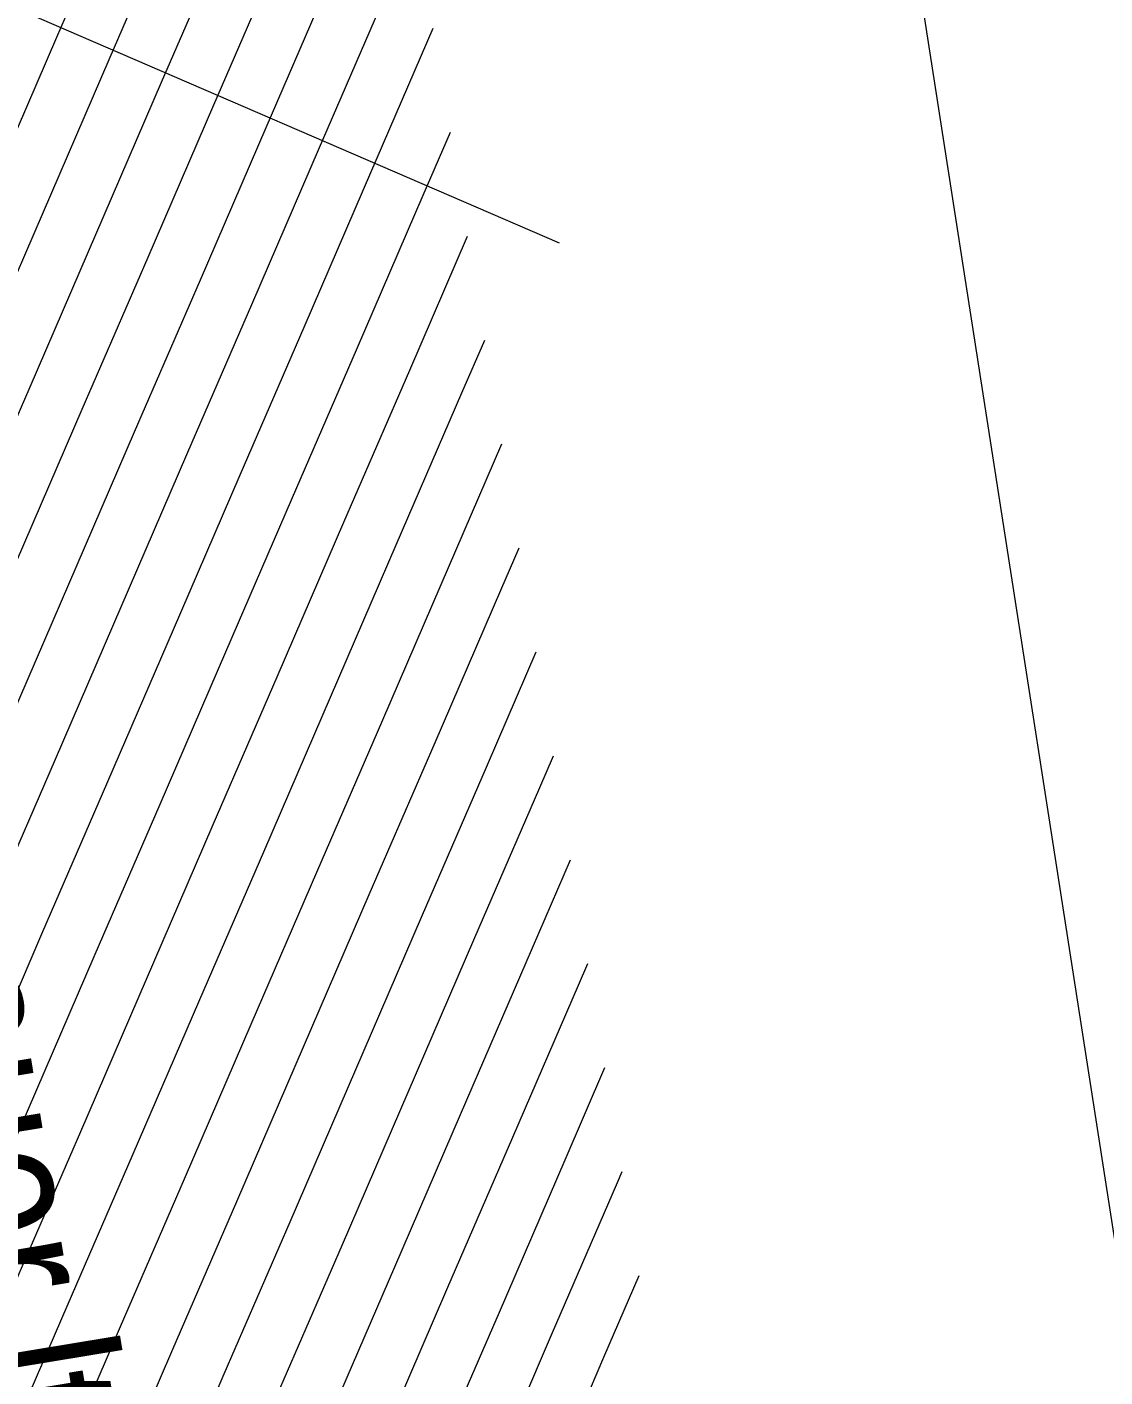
# Model space of a CAD drawing. Header units: millimetres. Extents: x 12535370 to 12566104, y 356204400 to 356234587.
# Drawn here: x 12557259 to 12558703, y 356216427 to 356218235 of the extents above; entities that cross this region are included whole.
import ezdxf
from ezdxf.enums import TextEntityAlignment as Align

# ---------------------------------------------------------------- set-up
doc = ezdxf.new("R2010")
doc.units = ezdxf.units.MM
doc.header["$MEASUREMENT"] = 0
doc.linetypes.add('Dot & Dashed', pattern=[6702.78, 3527.78, -1763.89, 0, -1411.11])
doc.layers.add('New_110 Bemassungen Ausführung', color=7, linetype='Continuous')
doc.layers.add('New_290 Raster _ Achsen', color=7, linetype='Continuous')
for name, color, linetype, lineweight in [('New_110 Bemassungen Ausführung_Pen_No__1', 7, 'Continuous', 13), ('New_255 Plangrafiken_Pen_No__1', 7, 'Continuous', 13), ('New_255 Plangrafiken_Pen_No__39', 8, 'Continuous', 13), ('New_290 Raster _ Achsen_Pen_No__108', 7, 'Continuous', 13)]:
    doc.layers.add(name, color=color, linetype=linetype, lineweight=lineweight)
doc.styles.add('GENERATED_STYLE_1', font='arial.ttf')
doc.styles.add('GENERATED_STYLE_2', font='arial.ttf', dxfattribs={"width": 0.8})
doc.dimstyles.new('GENERATED_STYLE__1', dxfattribs={"dimtxt": 125, "dimasz": 47.5, "dimexe": 0.18, "dimexo": 2, "dimgap": 0, "dimtad": 1, "dimlfac": 0.001, "dimzin": 0, "dimdsep": 46, "dimtxsty": 'GENERATED_STYLE_1', "dimblk": 'ARROWHEAD_2', "dimblk1": 'ARROWHEAD_2', "dimblk2": 'ARROWHEAD_2', "dimcen": 0.09, "dimclrd": 7, "dimclre": 7, "dimclrt": 7, "dimadec": 0, "dimazin": 0, "dimtfac": 1, "dimtdec": 4, "dimtmove": 0, "dimatfit": 3, "dimfxl": 1, "dimtolj": 1, "dimtzin": 0, "dimarcsym": 0})

# ---------------------------------------------------------------- blocks, each defined once
blk = doc.blocks.new('*X25', base_point=(12240439.2, 356160438.4))
at = {"layer": 'New_255 Plangrafiken_Pen_No__39', "color": 8, "linetype": 'Continuous', "lineweight": 13}
for p, q in [((12557387, 356218424.9), (12557298.9, 356218221)), ((12557387, 356218424.9), (12557298.9, 356218221)), ((12557457.1, 356218394.7), (12557369, 356218190.7)), ((12557457.1, 356218394.7), (12557369, 356218190.7)), ((12557527.1, 356218364.4), (12557439, 356218160.5)), ((12557527.1, 356218364.4), (12557439, 356218160.5)), ((12557597.2, 356218334.1), (12557509.1, 356218130.2)), ((12557597.2, 356218334.1), (12557509.1, 356218130.2)), ((12557667.2, 356218303.9), (12557579.1, 356218100)), ((12557667.2, 356218303.9), (12557579.1, 356218100)), ((12557737.3, 356218273.6), (12557649.2, 356218069.7)), ((12557737.3, 356218273.6), (12557649.2, 356218069.7)), ((12557298.9, 356218221), (12557210.8, 356218017.1)), ((12557298.9, 356218221), (12557210.8, 356218017.1)), ((12557802.8, 356218232.8), (12557719.3, 356218039.4)), ((12557802.8, 356218232.8), (12557719.3, 356218039.4)), ((12557369, 356218190.7), (12557280.9, 356217986.8)), ((12557369, 356218190.7), (12557280.9, 356217986.8)), ((12557439, 356218160.5), (12557351, 356217956.6)), ((12557439, 356218160.5), (12557351, 356217956.6)), ((12557509.1, 356218130.2), (12557421, 356217926.3)), ((12557509.1, 356218130.2), (12557421, 356217926.3)), ((12557579.1, 356218100), (12557491.1, 356217896)), ((12557579.1, 356218100), (12557491.1, 356217896)), ((12557825.8, 356218093.6), (12557789.3, 356218009.2)), ((12557825.8, 356218093.6), (12557789.3, 356218009.2)), ((12557649.2, 356218069.7), (12557561.1, 356217865.8)), ((12557649.2, 356218069.7), (12557561.1, 356217865.8)), ((12557719.3, 356218039.4), (12557631.2, 356217835.5)), ((12557719.3, 356218039.4), (12557631.2, 356217835.5)), ((12557789.3, 356218009.2), (12557701.2, 356217805.3)), ((12557789.3, 356218009.2), (12557701.2, 356217805.3)), ((12557280.9, 356217986.8), (12557192.8, 356217782.9)), ((12557280.9, 356217986.8), (12557192.8, 356217782.9)), ((12557351, 356217956.6), (12557262.9, 356217752.7)), ((12557351, 356217956.6), (12557262.9, 356217752.7)), ((12557848.8, 356217954.4), (12557771.3, 356217775)), ((12557848.8, 356217954.4), (12557771.3, 356217775)), ((12557421, 356217926.3), (12557332.9, 356217722.4)), ((12557421, 356217926.3), (12557332.9, 356217722.4)), ((12557491.1, 356217896), (12557403, 356217692.1)), ((12557491.1, 356217896), (12557403, 356217692.1)), ((12557561.1, 356217865.8), (12557473, 356217661.9)), ((12557561.1, 356217865.8), (12557473, 356217661.9)), ((12557631.2, 356217835.5), (12557543.1, 356217631.6)), ((12557631.2, 356217835.5), (12557543.1, 356217631.6)), ((12557701.2, 356217805.3), (12557613.1, 356217601.3)), ((12557701.2, 356217805.3), (12557613.1, 356217601.3)), ((12557871.8, 356217815.2), (12557841.3, 356217744.7)), ((12557871.8, 356217815.2), (12557841.3, 356217744.7)), ((12557771.3, 356217775), (12557683.2, 356217571.1)), ((12557771.3, 356217775), (12557683.2, 356217571.1)), ((12557262.9, 356217752.7), (12557174.8, 356217548.7)), ((12557262.9, 356217752.7), (12557174.8, 356217548.7)), ((12557841.3, 356217744.7), (12557753.2, 356217540.8)), ((12557841.3, 356217744.7), (12557753.2, 356217540.8)), ((12557332.9, 356217722.4), (12557244.8, 356217518.5)), ((12557332.9, 356217722.4), (12557244.8, 356217518.5)), ((12557403, 356217692.1), (12557314.9, 356217488.2)), ((12557403, 356217692.1), (12557314.9, 356217488.2)), ((12557894.8, 356217676), (12557823.3, 356217510.6)), ((12557894.8, 356217676), (12557823.3, 356217510.6)), ((12557473, 356217661.9), (12557384.9, 356217458)), ((12557473, 356217661.9), (12557384.9, 356217458)), ((12557543.1, 356217631.6), (12557455, 356217427.7)), ((12557543.1, 356217631.6), (12557455, 356217427.7)), ((12557613.1, 356217601.3), (12557525.1, 356217397.4)), ((12557613.1, 356217601.3), (12557525.1, 356217397.4)), ((12557683.2, 356217571.1), (12557595.1, 356217367.2)), ((12557683.2, 356217571.1), (12557595.1, 356217367.2)), ((12557753.2, 356217540.8), (12557665.2, 356217336.9)), ((12557753.2, 356217540.8), (12557665.2, 356217336.9)), ((12557917.8, 356217536.8), (12557893.4, 356217480.3)), ((12557917.8, 356217536.8), (12557893.4, 356217480.3)), ((12557823.3, 356217510.6), (12557735.2, 356217306.6)), ((12557823.3, 356217510.6), (12557735.2, 356217306.6)), ((12557314.9, 356217488.2), (12557226.8, 356217284.3)), ((12557314.9, 356217488.2), (12557226.8, 356217284.3)), ((12557893.4, 356217480.3), (12557805.3, 356217276.4)), ((12557893.4, 356217480.3), (12557805.3, 356217276.4)), ((12557384.9, 356217458), (12557296.9, 356217254)), ((12557384.9, 356217458), (12557296.9, 356217254)), ((12557455, 356217427.7), (12557366.9, 356217223.8)), ((12557455, 356217427.7), (12557366.9, 356217223.8)), ((12557525.1, 356217397.4), (12557437, 356217193.5)), ((12557525.1, 356217397.4), (12557437, 356217193.5)), ((12557940.8, 356217397.6), (12557875.3, 356217246.1)), ((12557940.8, 356217397.6), (12557875.3, 356217246.1)), ((12557595.1, 356217367.2), (12557507, 356217163.3)), ((12557595.1, 356217367.2), (12557507, 356217163.3)), ((12557665.2, 356217336.9), (12557577.1, 356217133)), ((12557665.2, 356217336.9), (12557577.1, 356217133)), ((12557735.2, 356217306.6), (12557647.1, 356217102.7)), ((12557735.2, 356217306.6), (12557647.1, 356217102.7)), ((12557805.3, 356217276.4), (12557717.2, 356217072.5)), ((12557805.3, 356217276.4), (12557717.2, 356217072.5)), ((12557296.9, 356217254), (12557208.8, 356217050.1)), ((12557296.9, 356217254), (12557208.8, 356217050.1)), ((12557875.3, 356217246.1), (12557787.2, 356217042.2)), ((12557875.3, 356217246.1), (12557787.2, 356217042.2)), ((12557963.8, 356217258.4), (12557945.4, 356217215.9)), ((12557963.8, 356217258.4), (12557945.4, 356217215.9)), ((12557366.9, 356217223.8), (12557278.8, 356217019.9)), ((12557366.9, 356217223.8), (12557278.8, 356217019.9)), ((12557945.4, 356217215.9), (12557857.3, 356217011.9)), ((12557945.4, 356217215.9), (12557857.3, 356217011.9)), ((12557437, 356217193.5), (12557348.9, 356216989.6)), ((12557437, 356217193.5), (12557348.9, 356216989.6)), ((12557507, 356217163.3), (12557418.9, 356216959.3)), ((12557507, 356217163.3), (12557418.9, 356216959.3)), ((12557577.1, 356217133), (12557489, 356216929.1)), ((12557577.1, 356217133), (12557489, 356216929.1)), ((12557986.8, 356217119.2), (12557927.3, 356216981.7)), ((12557986.8, 356217119.2), (12557927.3, 356216981.7)), ((12557647.1, 356217102.7), (12557559, 356216898.8)), ((12557647.1, 356217102.7), (12557559, 356216898.8)), ((12557717.2, 356217072.5), (12557629.1, 356216868.6)), ((12557717.2, 356217072.5), (12557629.1, 356216868.6)), ((12557787.2, 356217042.2), (12557699.2, 356216838.3)), ((12557787.2, 356217042.2), (12557699.2, 356216838.3)), ((12557278.8, 356217019.9), (12557190.7, 356216816)), ((12557278.8, 356217019.9), (12557190.7, 356216816)), ((12557857.3, 356217011.9), (12557769.2, 356216808)), ((12557857.3, 356217011.9), (12557769.2, 356216808)), ((12557348.9, 356216989.6), (12557260.8, 356216785.7)), ((12557348.9, 356216989.6), (12557260.8, 356216785.7)), ((12557927.3, 356216981.7), (12557839.3, 356216777.8)), ((12557927.3, 356216981.7), (12557839.3, 356216777.8)), ((12558009.8, 356216980), (12557997.4, 356216951.4)), ((12558009.8, 356216980), (12557997.4, 356216951.4)), ((12557418.9, 356216959.3), (12557330.9, 356216755.4)), ((12557418.9, 356216959.3), (12557330.9, 356216755.4)), ((12557997.4, 356216951.4), (12557909.3, 356216747.5)), ((12557997.4, 356216951.4), (12557909.3, 356216747.5)), ((12557489, 356216929.1), (12557400.9, 356216725.2)), ((12557489, 356216929.1), (12557400.9, 356216725.2)), ((12557559, 356216898.8), (12557471, 356216694.9)), ((12557559, 356216898.8), (12557471, 356216694.9)), ((12557629.1, 356216868.6), (12557541, 356216664.7)), ((12557629.1, 356216868.6), (12557541, 356216664.7)), ((12557699.2, 356216838.3), (12557611.1, 356216634.4)), ((12557699.2, 356216838.3), (12557611.1, 356216634.4)), ((12558032.7, 356216840.8), (12557979.4, 356216717.2)), ((12558032.7, 356216840.8), (12557979.4, 356216717.2)), ((12557769.2, 356216808), (12557681.1, 356216604.1)), ((12557769.2, 356216808), (12557681.1, 356216604.1)), ((12557260.8, 356216785.7), (12557172.7, 356216581.8)), ((12557260.8, 356216785.7), (12557172.7, 356216581.8)), ((12557839.3, 356216777.8), (12557751.2, 356216573.9)), ((12557839.3, 356216777.8), (12557751.2, 356216573.9)), ((12557330.9, 356216755.4), (12557242.8, 356216551.5)), ((12557330.9, 356216755.4), (12557242.8, 356216551.5)), ((12557909.3, 356216747.5), (12557821.2, 356216543.6)), ((12557909.3, 356216747.5), (12557821.2, 356216543.6)), ((12557400.9, 356216725.2), (12557312.8, 356216521.3)), ((12557400.9, 356216725.2), (12557312.8, 356216521.3)), ((12557979.4, 356216717.2), (12557891.3, 356216513.3)), ((12557979.4, 356216717.2), (12557891.3, 356216513.3)), ((12558055.7, 356216701.6), (12558049.4, 356216687)), ((12558055.7, 356216701.6), (12558049.4, 356216687)), ((12557471, 356216694.9), (12557382.9, 356216491)), ((12557471, 356216694.9), (12557382.9, 356216491)), ((12558049.4, 356216687), (12557961.3, 356216483.1)), ((12558049.4, 356216687), (12557961.3, 356216483.1)), ((12557541, 356216664.7), (12557452.9, 356216460.7)), ((12557541, 356216664.7), (12557452.9, 356216460.7)), ((12557611.1, 356216634.4), (12557523, 356216430.5)), ((12557611.1, 356216634.4), (12557523, 356216430.5)), ((12557681.1, 356216604.1), (12557593, 356216400.2)), ((12557681.1, 356216604.1), (12557593, 356216400.2)), ((12557751.2, 356216573.9), (12557663.1, 356216370)), ((12557751.2, 356216573.9), (12557663.1, 356216370)), ((12558078.7, 356216562.4), (12558031.4, 356216452.8)), ((12558078.7, 356216562.4), (12558031.4, 356216452.8)), ((12557821.2, 356216543.6), (12557733.1, 356216339.7)), ((12557821.2, 356216543.6), (12557733.1, 356216339.7)), ((12557312.8, 356216521.3), (12557224.7, 356216317.4)), ((12557312.8, 356216521.3), (12557224.7, 356216317.4)), ((12557891.3, 356216513.3), (12557803.2, 356216309.4)), ((12557891.3, 356216513.3), (12557803.2, 356216309.4)), ((12557382.9, 356216491), (12557294.8, 356216287.1)), ((12557382.9, 356216491), (12557294.8, 356216287.1)), ((12557961.3, 356216483.1), (12557873.3, 356216279.2)), ((12557961.3, 356216483.1), (12557873.3, 356216279.2)), ((12557452.9, 356216460.7), (12557364.8, 356216256.8)), ((12557452.9, 356216460.7), (12557364.8, 356216256.8)), ((12558031.4, 356216452.8), (12557943.3, 356216248.9)), ((12558031.4, 356216452.8), (12557943.3, 356216248.9)), ((12557523, 356216430.5), (12557434.9, 356216226.6)), ((12557523, 356216430.5), (12557434.9, 356216226.6))]:
    blk.add_line(p, q, dxfattribs=at)
blk = doc.blocks.new('Fill_1', base_point=(12240439.2, 356160438.4))
at = {"layer": 'New_255 Plangrafiken_Pen_No__39', "color": 8, "linetype": 'Continuous', "lineweight": 13}
blk.add_blockref('*X25', (12240439.2, 356160438.4), dxfattribs=at)
blk = doc.blocks.new('Standard grid marker[60]', base_point=(12541508.9, 356225057.5))
at = {"layer": 'New_290 Raster _ Achsen_Pen_No__108', "color": 7, "linetype": 'Dot & Dashed', "lineweight": 13}
blk.add_line((12542426.9, 356224660.9), (12563430.3, 356215587.8), dxfattribs=at)
at = {"layer": 'New_290 Raster _ Achsen_Pen_No__108', "color": 7, "lineweight": 13, "style": 'GENERATED_STYLE_1'}
for tag, p in [('AC_MarkerText_1_0', (12541391.5, 356225192.9)), ('AC_MarkerText_1_1', (12564552.3, 356215187.8))]:
    blk.add_attdef(tag, text='', height=150, rotation=336.6365, dxfattribs=at).set_placement(p, align=Align.TOP_CENTER)
blk = doc.blocks.new('*D285', base_point=(12240439.2, 356160438.4))
at = {"layer": 'New_110 Bemassungen Ausführung_Pen_No__1', "color": 7, "linetype": 'Continuous', "lineweight": 13, "transparency": 16777216}
for p, q in [((12557594.3, 356223826.1), (12557599, 356223795.9)), ((12557632.7, 356223782.9), (12557565.4, 356223808.9)), ((12557552.7, 356223788.7), (12557645.3, 356223803.1)), ((12557599, 356223795.9), (12560319.7, 356206280.9)), ((12560273.4, 356206273.7), (12560366, 356206288.1)), ((12560286.1, 356206293.9), (12560353.4, 356206267.8)), ((12560319.7, 356206280.9), (12560324.4, 356206250.7))]:
    blk.add_line(p, q, dxfattribs=at)
at = {"layer": 'New_110 Bemassungen Ausführung_Pen_No__1', "color": 7, "lineweight": 13, "transparency": 16777216, "insert": (12558916.7, 356215280.7), "char_height": 125, "attachment_point": 7, "rotation": 278.8295, "style": 'GENERATED_STYLE_1'}
blk.add_mtext('\\A1;{\\pql;\\fArial|b0|i0|c0|p0;\\W1.000000;17,72\\fArial|b0|i0|c0|p0;\\W1.000000;\\A1{\\H.66x;\\S5^  ;}}', dxfattribs=at)
blk = doc.blocks.new('ARROWHEAD_2')
at = {"color": 0, "linetype": 'Continuous', "lineweight": 0}
for p, q in [((-0.378, -0.655), (0.378, 0.655)), ((0, 0), (-1, 0))]:
    blk.add_line(p, q, dxfattribs=at)

msp = doc.modelspace()

# ---------------------------------------------------------------- block references
at = {"layer": 'New_255 Plangrafiken_Pen_No__39', "color": 8, "linetype": 'Continuous', "lineweight": 13}
msp.add_blockref('Fill_1', (12240439.157, 356160438.356), dxfattribs=at)
at = {"layer": 'New_290 Raster _ Achsen', "color": 7, "linetype": 'Continuous', "lineweight": 13}
msp.add_blockref('Standard grid marker[60]', (12541508.851, 356225057.46), dxfattribs=at)

# ---------------------------------------------------------------- texts
at = {"layer": 'New_255 Plangrafiken_Pen_No__1', "color": 7, "linetype": 'Continuous', "lineweight": 13, "insert": (12556345.69, 356217622.917), "char_height": 200, "attachment_point": 7, "rotation": 279.380775, "line_spacing_factor": 0.937161, "style": 'GENERATED_STYLE_2'}
msp.add_mtext('\\A1;{\\pql;\\fArial|b0|i0|c0|p0;\\W0.800000;Feuermauer lt.Beweilligung\\P\\pql;\\fArial|b0|i0|c0|p0;\\W0.800000;MA36/3-Rennweg 15/1/72 von\\P\\pql;\\fArial|b0|i0|c0|p0;\\W0.800000;01.02.1972}', dxfattribs=at)

# ---------------------------------------------------------------- dimensions: what is measured, and where the dimension line sits
at = {"layer": 'New_110 Bemassungen Ausführung', "color": 7, "linetype": 'Continuous', "lineweight": 13}
dim = msp.add_linear_dim(base=(12560319.717, 356206280.87), p1=(12555112.343, 356223409.643), p2=(12557833.047, 356205894.602), angle=278.829492, dimstyle='GENERATED_STYLE__1', dxfattribs=at)
dim.commit()
dim.dimension.update_dxf_attribs({"geometry": '*D285', "text_midpoint": (12559066.045, 356214921.668), "dimtype": 160, "text_rotation": 278.829492})

doc.saveas('drawing.dxf')
